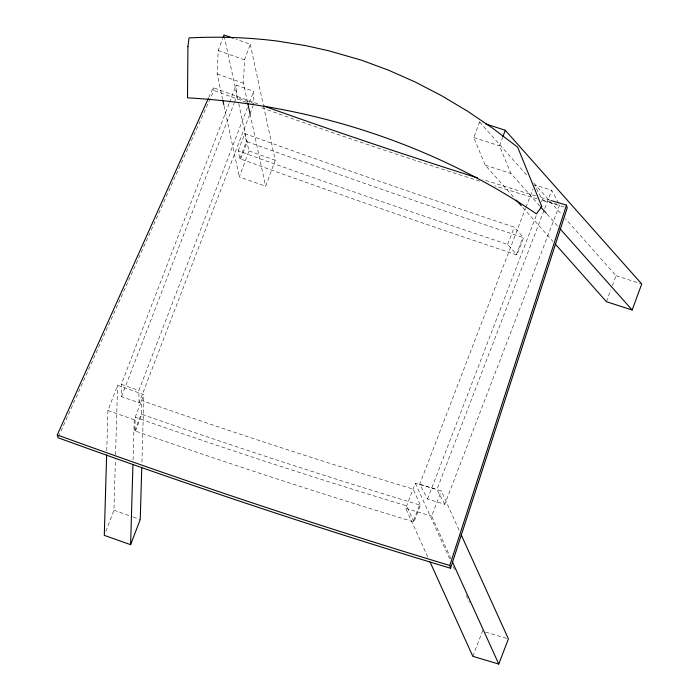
<?xml version="1.0" encoding="UTF-8"?>
<svg xmlns="http://www.w3.org/2000/svg" width="699" height="699" viewBox="0 0 699 699"><rect width="100%" height="100%" fill="white"/><g stroke="black" fill="none" stroke-linecap="round" stroke-linejoin="round"><path stroke-width="0.52" stroke-dasharray="3.5 2.62" d="M106.764 450.663L107.943 410.47L117.589 385.324L143.889 394.62L141.862 464.136M105.837 531.362L113.937 510.235L115.431 459.191M115.553 454.839L117.589 385.324M133.072 459.959L134.243 419.767L143.889 394.62M413.153 521.681A1923.718 530.524 21 0 1 135.492 431.065L134.811 430.829L135.204 417.251A1879.139 518.23 21 0 0 406.678 505.849L413.974 521.935L413.153 521.681L419.583 504.923L420.414 505.176L413.974 521.935M134.811 430.829L141.242 414.07L141.635 400.492A1879.139 518.23 21 0 0 413.109 489.09L420.414 505.176M222.64 99.424L217.153 73.937L218.202 50.546L222.518 38.847M247.568 102.351L243.462 83.233L244.501 59.834L250.259 44.247L236.096 39.24M263.54 105.977L275.223 160.254L265.629 186.249L239.329 176.952L248.923 150.958L238.385 102.002M513.372 196.856L485.237 165.165L473.8 137.546L479.549 121.949L482.642 122.945M539.811 205.987L510.96 173.474L499.514 145.855L502.389 138.061M606.435 301.697L610.856 289.701M612.333 285.699L616.029 275.703L565.482 218.761M238.202 150.853L244.729 133.57A1879.139 273.326 20.7 0 0 514.237 227.158L523.534 237.669L517.007 254.96L516.343 254.733A1923.718 279.81 20.7 0 1 240.701 159.014L239.862 158.717L238.202 150.853A1879.139 273.326 20.7 0 0 507.701 244.44L517.007 254.96M239.862 158.717L246.398 141.425L244.729 133.57M240.701 159.014L247.228 141.722A1923.718 279.81 20.7 0 0 522.869 237.442L523.534 237.669M507.701 244.44L514.237 227.158M516.343 254.733L522.869 237.45M249.595 114.785L139.084 402.842L121.574 396.604L121.329 384.31L229.106 103.382M229.499 102.369L236.14 85.06L253.658 91.298L253.894 103.592L236.376 97.353L236.14 85.06M121.574 396.604L234.034 103.461M234.427 102.447L236.376 97.353M139.084 402.842L138.848 390.549L247.411 107.585M249.36 102.491L253.658 91.298M249.989 113.771L253.117 105.628M135.492 431.073L141.923 414.306A1923.718 530.524 21 0 0 419.583 504.923M427.788 557.024L405.717 508.365L415.363 483.219L441.305 490.943L459.767 531.659M558.606 203.208L551.747 190.242L534.517 184.964L542.354 199.774L559.584 205.06L444.782 504.311L427.543 499.025L419.706 484.206L525.534 208.372M525.919 207.35L532.953 189.027M427.543 499.025L536.491 215.039M541.568 201.81L542.354 199.774M444.782 504.311L436.936 489.492L544.329 209.586M544.713 208.564L551.747 190.242M451.021 558.789L431.65 516.089L441.305 490.943M472.83 656.326L482.476 631.18L481.13 628.2M208.704 97.624L213.169 87.672L213.955 87.952A1580.518 398.378 21.1 0 0 257.748 103.836M58.463 436.735L213.929 90.459L213.169 87.672M405.717 508.365L431.65 516.089M485.587 632.106L508.418 638.903M419.706 484.206L436.936 489.492M473.8 137.546L499.514 145.855M485.237 165.165L510.96 173.474M616.029 275.703L641.743 284.012M141.242 414.07L141.923 414.306M218.202 50.546L244.501 59.834M217.153 73.937L243.462 83.233M248.923 150.958L275.223 160.254M107.943 410.47L134.243 419.767M113.937 510.235L132.155 516.675M133.16 517.033L140.246 519.532M121.329 384.31L138.848 390.549M246.398 141.425L247.228 141.722M479.549 121.949L527.928 176.454M533.713 182.963L561.874 214.689M547.029 214.112L558.571 227.114M522.756 207.42L553.049 241.557M415.363 483.219L450.051 559.681M453.197 566.636L454.551 569.615M466.259 595.434L469.413 602.381M250.259 44.247L263.313 104.911M250.085 114.033L265.629 186.249M224.187 36.016L238.158 100.936M224.012 105.794L239.329 176.952M550.174 200.263A1580.518 398.378 21.1 0 1 539.803 197.135M535.652 195.877A1580.518 398.378 21.1 0 1 482.703 179.512M564.11 206.991A1587.752 400.204 21.1 0 1 541.271 200.132M537.103 198.865A1587.752 400.204 21.1 0 1 494.857 185.864M479.715 181.111A1587.752 400.204 21.1 0 1 260.937 107.489M246.633 102.351A1587.752 400.204 21.1 0 1 213.929 90.459"/><path stroke-width="1.05" d="M106.641 455.005L104.291 535.382L130.599 544.678L140.246 519.532L141.766 467.395M130.599 544.678L132.941 464.302M208.258 98.611L57.257 434.944L58.017 437.731A1957.943 493.511 21.1 0 0 450.558 568.243L449.798 565.456L566.461 205.13L565.692 204.903A1580.518 398.378 21.1 0 1 551.205 200.578M450.558 568.243L567.221 207.918L566.461 205.13M222.876 37.877L223.951 34.95L233.064 38.165M502.747 137.083L505.272 130.259L485.726 123.941M555.216 243.995L606.435 301.697L632.149 310.007L641.743 284.012L505.272 130.259M430.042 561.987L472.83 656.326L498.771 664.05L508.418 638.903L461.122 534.639M449.798 565.456L448.95 565.203A1949.022 491.266 21.1 0 1 58.122 435.259L57.257 434.944M540.537 206.799L546.303 213.3M560.013 228.739L632.149 310.007M516.264 200.106L521.305 205.794M452.375 561.769L498.771 664.05M247.804 103.408L250.085 114.033M222.867 100.49L223.785 104.736M477.531 177.887A1580.518 398.378 21.1 0 1 263.855 106.021M187.926 46.684L187.498 97.843C311.343 104.684 433.537 144.291 536.43 213.85L541.804 206.563L517.653 147.183L492.655 128.205L467.177 110.966L441.349 95.562L415.136 81.975L388.504 70.18L361.453 60.175L328.67 50.765L305.952 45.671L277.468 41.075C248.154 37.396 218.534 36.383 189.027 37.921L187.926 46.684"/></g></svg>
